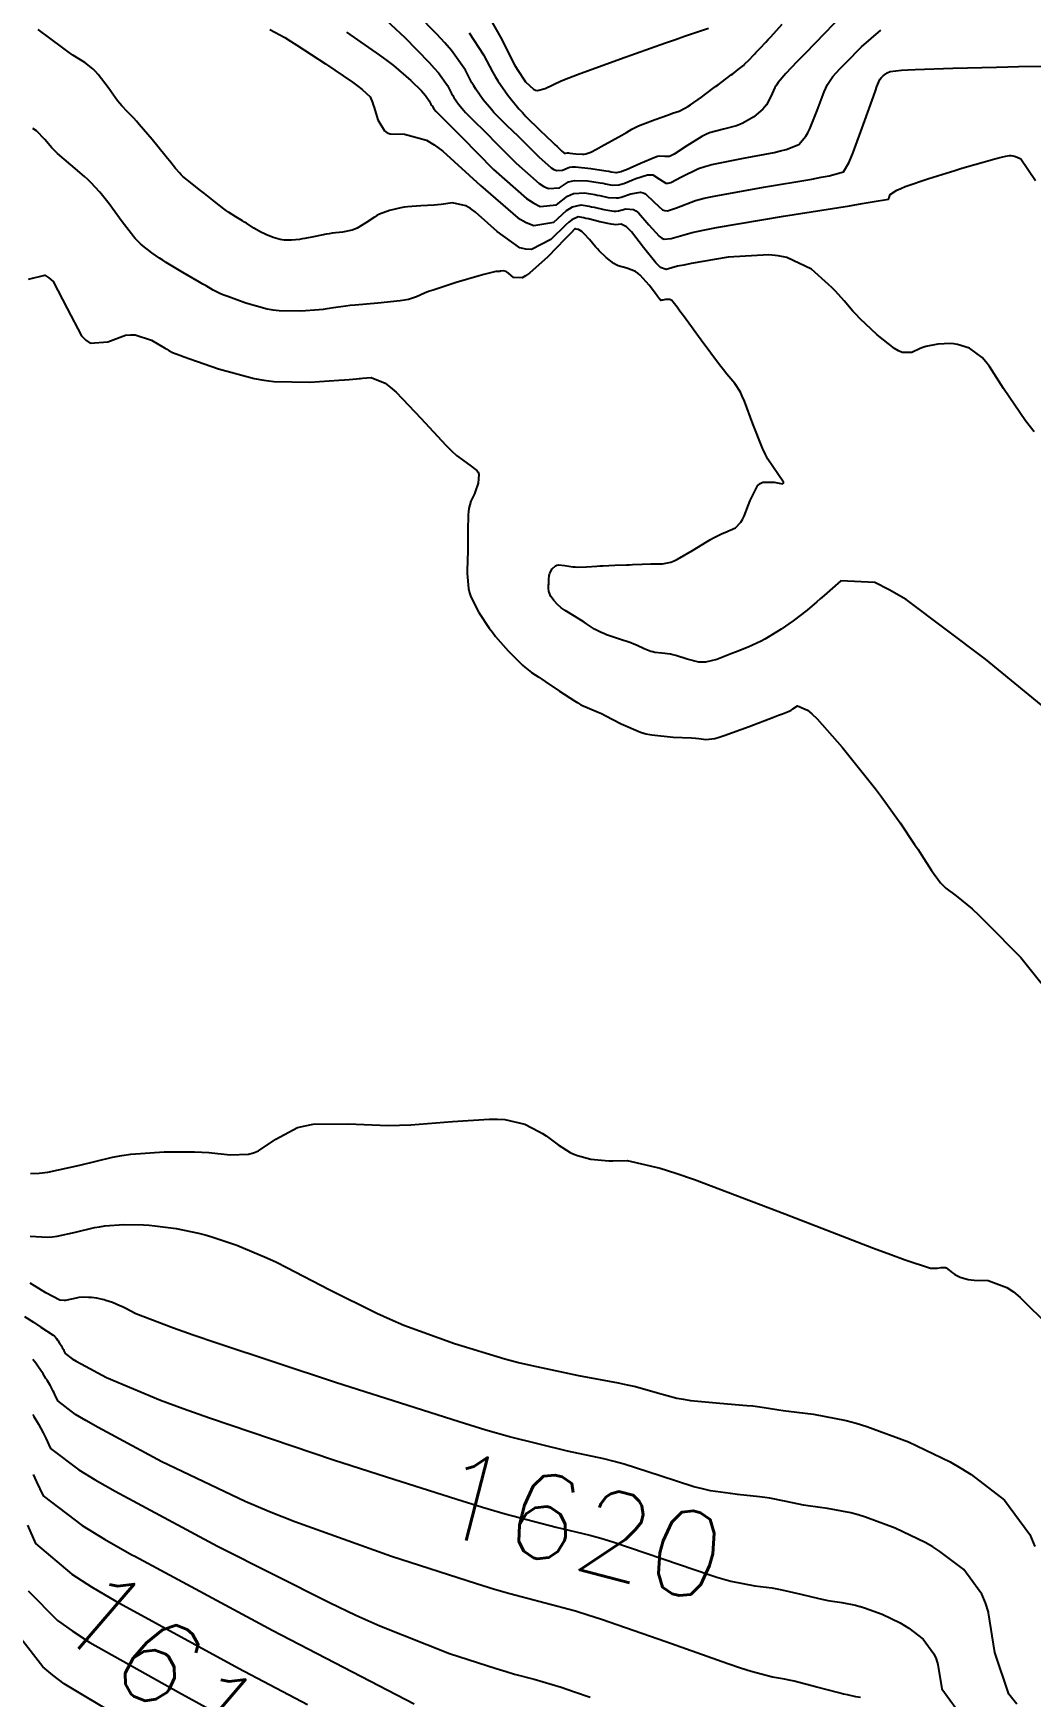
# Model space of a CAD drawing. Header units: metres. Extents: x 837117 to 838479, y 1189012 to 1191015.
# Drawn here: x 837618.4 to 837662.7, y 1189123.3 to 1189197.3 of the extents above; entities that cross this region are included whole.
import ezdxf

# ---------------------------------------------------------------- set-up
doc = ezdxf.new("R2010")
doc.units = ezdxf.units.M
doc.header["$LTSCALE"] = 0.3
doc.layers.add('COTAS 10', color=1, linetype='Continuous')
doc.layers.add('COTAS INT', color=252, linetype='Continuous')
doc.styles.get("Standard").update_dxf_attribs({"font": 'simplex.shx'})

msp = doc.modelspace()

# ---------------------------------------------------------------- linework, layer by layer
at = {"layer": 'COTAS 10'}
for points in [[(837654.305, 1189198.08), (837653.502, 1189197.254), (837652.654, 1189196.381), (837652.459, 1189196.18), (837652.282, 1189195.996), (837651.784, 1189195.476), (837651.449, 1189195.073), (837651.373, 1189194.963), (837651.305, 1189194.853), (837651.12, 1189194.461), (837650.922, 1189194.085), (837650.845, 1189193.986), (837650.759, 1189193.888), (837650.367, 1189193.55), (837649.884, 1189193.269), (837649.74, 1189193.207), (837649.592, 1189193.152), (837649.019, 1189193.011), (837648.403, 1189192.838), (837648.228, 1189192.763), (837648.05, 1189192.675), (837647.388, 1189192.262), (837646.826, 1189191.89), (837646.712, 1189191.829), (837646.615, 1189191.786), (837646.413, 1189191.785), (837646.196, 1189191.81), (837646.089, 1189191.784), (837645.962, 1189191.744), (837645.335, 1189191.482), (837644.709, 1189191.201), (837644.582, 1189191.15), (837644.475, 1189191.109), (837644.258, 1189191.057), (837644.033, 1189191.099), (837643.921, 1189191.118), (837643.787, 1189191.14), (837643.127, 1189191.247), (837642.448, 1189191.312), (837642.302, 1189191.309), (837642.176, 1189191.296), (837641.874, 1189191.171), (837641.603, 1189191.148), (837641.497, 1189191.199), (837641.377, 1189191.275), (837640.829, 1189191.76), (837640.222, 1189192.37), (837640.064, 1189192.526), (837639.911, 1189192.676), (837639.395, 1189193.17), (837638.939, 1189193.624), (837638.823, 1189193.748), (837638.711, 1189193.872), (837638.345, 1189194.314), (837638.02, 1189194.783), (837637.934, 1189194.923), (837637.85, 1189195.068), (837637.561, 1189195.631), (837636.936, 1189196.504), (837636.64, 1189196.845), (837636.291, 1189197.228), (837634.585, 1189198.97)], [(837664.272, 1189166.469), (837660.655, 1189169.447), (837657.127, 1189172.099), (837656.381, 1189172.54), (837655.735, 1189172.855), (837654.233, 1189172.935), (837653.485, 1189172.282), (837653.314, 1189172.134), (837653.159, 1189172), (837652.731, 1189171.637), (837652.358, 1189171.343), (837652.237, 1189171.253), (837652.109, 1189171.159), (837651.584, 1189170.788), (837651.009, 1189170.424), (837650.85, 1189170.335), (837650.69, 1189170.25), (837650.111, 1189169.985), (837649.546, 1189169.76), (837649.395, 1189169.7), (837649.246, 1189169.642), (837648.728, 1189169.441), (837648.218, 1189169.324), (837648.074, 1189169.32), (837647.93, 1189169.326), (837647.398, 1189169.45), (837646.9, 1189169.613), (837646.776, 1189169.645), (837646.658, 1189169.671), (837646.285, 1189169.716), (837645.962, 1189169.752), (837645.876, 1189169.772), (837645.792, 1189169.796), (837645.502, 1189169.919), (837645.157, 1189170.078), (837645.038, 1189170.125), (837644.909, 1189170.173), (837644.36, 1189170.356), (837643.823, 1189170.539), (837643.702, 1189170.587), (837643.592, 1189170.634), (837643.295, 1189170.792), (837643.024, 1189170.971), (837642.931, 1189171.03), (837642.829, 1189171.093), (837642.397, 1189171.357), (837641.985, 1189171.617), (837641.896, 1189171.677), (837641.817, 1189171.733), (837641.626, 1189171.893), (837641.511, 1189172.025), (837641.482, 1189172.062), (837641.453, 1189172.101), (837641.356, 1189172.243), (837641.285, 1189172.386), (837641.272, 1189172.425), (837641.262, 1189172.464), (837641.249, 1189172.602), (837641.255, 1189172.744), (837641.256, 1189172.786), (837641.256, 1189172.829), (837641.257, 1189172.994), (837641.279, 1189173.17), (837641.293, 1189173.221), (837641.311, 1189173.272), (837641.406, 1189173.464), (837641.565, 1189173.607), (837641.624, 1189173.627), (837641.689, 1189173.639), (837641.976, 1189173.614), (837642.324, 1189173.558), (837642.427, 1189173.55), (837642.533, 1189173.546), (837642.939, 1189173.559), (837643.39, 1189173.591), (837643.524, 1189173.599), (837643.661, 1189173.606), (837644.189, 1189173.627), (837644.713, 1189173.645), (837644.848, 1189173.651), (837644.978, 1189173.656), (837645.413, 1189173.675), (837645.796, 1189173.689), (837645.894, 1189173.69), (837645.989, 1189173.691), (837646.303, 1189173.686), (837646.685, 1189173.77), (837646.823, 1189173.828), (837646.975, 1189173.9), (837647.637, 1189174.283), (837648.293, 1189174.688), (837648.44, 1189174.774), (837648.572, 1189174.849), (837648.926, 1189175.026), (837649.178, 1189175.129), (837649.246, 1189175.157), (837649.313, 1189175.185), (837649.551, 1189175.288), (837649.793, 1189175.537), (837649.862, 1189175.658), (837649.933, 1189175.802), (837650.197, 1189176.508), (837650.528, 1189177.151), (837650.64, 1189177.255), (837650.761, 1189177.326), (837651.272, 1189177.315), (837651.643, 1189177.238), (837651.676, 1189177.268), (837651.678, 1189177.32), (837651.431, 1189177.693), (837650.99, 1189178.347), (837650.869, 1189178.577), (837650.749, 1189178.827), (837650.323, 1189179.907), (837649.944, 1189180.922), (837649.854, 1189181.133), (837649.77, 1189181.312), (837649.521, 1189181.704), (837649.166, 1189182.117), (837649.015, 1189182.309), (837648.842, 1189182.535), (837648.028, 1189183.635), (837647.241, 1189184.707), (837647.086, 1189184.917), (837646.957, 1189185.088), (837646.717, 1189185.391), (837646.635, 1189185.43), (837646.607, 1189185.436), (837646.576, 1189185.439), (837646.443, 1189185.43), (837646.321, 1189185.41), (837646.276, 1189185.401), (837646.238, 1189185.39), (837646.152, 1189185.49), (837646.102, 1189185.556), (837646.04, 1189185.638), (837645.719, 1189186.073), (837645.325, 1189186.52), (837645.217, 1189186.61), (837645.109, 1189186.685), (837644.721, 1189186.834), (837644.347, 1189186.937), (837644.248, 1189186.983), (837644.151, 1189187.037), (837643.813, 1189187.295), (837643.5, 1189187.605), (837643.418, 1189187.691), (837643.338, 1189187.778), (837643.063, 1189188.095), (837642.829, 1189188.357), (837642.774, 1189188.409), (837642.724, 1189188.453), (837642.577, 1189188.54), (837642.481, 1189188.564), (837642.462, 1189188.568), (837642.447, 1189188.572), (837642.422, 1189188.578), (837642.235, 1189188.388), (837642.118, 1189188.267), (837641.973, 1189188.118), (837641.214, 1189187.335), (837640.406, 1189186.6), (837640.23, 1189186.482), (837640.076, 1189186.4), (837639.691, 1189186.413), (837639.47, 1189186.611), (837639.419, 1189186.647), (837639.371, 1189186.675), (837639.234, 1189186.707), (837639.117, 1189186.69), (837639.083, 1189186.686), (837639.047, 1189186.683), (837638.91, 1189186.676), (837638.553, 1189186.598), (837638.379, 1189186.551), (837638.172, 1189186.492), (837637.151, 1189186.186), (837636.129, 1189185.857), (837635.921, 1189185.784), (837635.746, 1189185.719), (837635.384, 1189185.549), (837635.029, 1189185.434), (837634.859, 1189185.404), (837634.657, 1189185.374), (837633.668, 1189185.273), (837632.656, 1189185.184), (837632.44, 1189185.162), (837632.253, 1189185.141), (837631.807, 1189185.074), (837631.408, 1189185.014), (837631.248, 1189184.997), (837631.068, 1189184.98), (837630.243, 1189184.918), (837629.283, 1189184.933), (837629.019, 1189184.965), (837628.754, 1189185.009), (837627.803, 1189185.268), (837627.004, 1189185.562), (837626.836, 1189185.628), (837626.69, 1189185.687), (837626.357, 1189185.847), (837626.04, 1189186.04), (837625.904, 1189186.12), (837625.749, 1189186.212), (837625.015, 1189186.641), (837624.275, 1189187.081), (837624.115, 1189187.18), (837623.975, 1189187.269), (837623.631, 1189187.507), (837623.423, 1189187.673), (837623.368, 1189187.717), (837623.314, 1189187.759), (837623.131, 1189187.904), (837622.9, 1189188.139), (837622.816, 1189188.239), (837622.725, 1189188.353), (837622.323, 1189188.89), (837621.892, 1189189.477), (837621.781, 1189189.623), (837621.674, 1189189.763), (837621.318, 1189190.208), (837620.921, 1189190.636), (837620.787, 1189190.764), (837620.643, 1189190.898), (837620.038, 1189191.416), (837619.452, 1189191.922), (837619.32, 1189192.048), (837619.2, 1189192.168), (837618.879, 1189192.55), (837618.507, 1189192.924), (837618.357, 1189193.039)], [(837617.979, 1189140.246), (837618.379, 1189139.986), (837618.703, 1189139.775), (837619.253, 1189139.415), (837619.313, 1189139.367), (837619.329, 1189139.352), (837619.344, 1189139.336), (837619.396, 1189139.271), (837619.446, 1189139.2), (837619.46, 1189139.18), (837619.474, 1189139.159), (837619.524, 1189139.083), (837619.575, 1189139.004), (837619.603, 1189138.958), (837619.654, 1189138.872), (837619.705, 1189138.778), (837619.719, 1189138.75), (837619.733, 1189138.721), (837619.784, 1189138.607), (837620.097, 1189138.368), (837620.277, 1189138.26), (837620.496, 1189138.134), (837621.624, 1189137.528), (837624.014, 1189136.528), (837625.029, 1189136.153), (837626.199, 1189135.737), (837631.699, 1189133.881), (837634.055, 1189133.125), (837637.171, 1189132.124), (837638.323, 1189131.77), (837639.317, 1189131.474), (837641.593, 1189130.882), (837643.078, 1189130.533), (837643.574, 1189130.39), (837644.106, 1189130.227), (837646.332, 1189129.47), (837648.458, 1189128.745), (837648.729, 1189128.662), (837648.926, 1189128.602), (837649.343, 1189128.485), (837650.414, 1189128.27), (837651.172, 1189128.184), (837651.391, 1189128.147), (837651.614, 1189128.105), (837652.451, 1189127.909), (837653.255, 1189127.71), (837653.457, 1189127.667), (837653.649, 1189127.629), (837654.27, 1189127.534), (837654.887, 1189127.416), (837655.078, 1189127.364), (837655.101, 1189127.357), (837655.277, 1189127.303), (837656.065, 1189127.012), (837656.857, 1189126.632), (837657.058, 1189126.515), (837657.251, 1189126.392), (837657.881, 1189125.909), (837658.36, 1189125.257), (837658.457, 1189125.028), (837658.539, 1189124.779), (837658.708, 1189123.706), (837659.702, 1189122.343)], [(837618.148, 1189128.052), (837619.438, 1189126.736), (837620.096, 1189126.27), (837620.884, 1189125.76), (837624.817, 1189123.552), (837628.653, 1189121.443)]]:
    msp.add_lwpolyline(points, dxfattribs=at)
at = {"layer": 'COTAS INT'}
for points in [[(837633.628, 1189198.231), (837634.864, 1189197.072), (837635.948, 1189195.965), (837636.17, 1189195.721), (837636.358, 1189195.504), (837636.756, 1189194.95), (837636.939, 1189194.592), (837636.993, 1189194.5), (837637.048, 1189194.41), (837637.254, 1189194.112), (837637.487, 1189193.831), (837637.558, 1189193.752), (837637.631, 1189193.673), (837637.922, 1189193.385), (837638.4, 1189192.918), (837638.592, 1189192.726), (837638.811, 1189192.506), (837639.816, 1189191.489), (837640.826, 1189190.596), (837641.047, 1189190.455), (837641.243, 1189190.361), (837641.742, 1189190.404), (837642.135, 1189190.66), (837642.266, 1189190.701), (837642.405, 1189190.727), (837642.986, 1189190.713), (837643.543, 1189190.621), (837643.668, 1189190.598), (837643.779, 1189190.578), (837644.076, 1189190.515), (837644.365, 1189190.527), (837644.472, 1189190.554), (837644.591, 1189190.591), (837645.119, 1189190.808), (837645.649, 1189190.975), (837645.77, 1189190.98), (837645.879, 1189190.968), (837646.177, 1189190.776), (837646.464, 1189190.606), (837646.565, 1189190.608), (837646.677, 1189190.63), (837647.158, 1189190.887), (837647.91, 1189191.255), (837648.193, 1189191.347), (837648.507, 1189191.435), (837649.909, 1189191.72), (837651.264, 1189191.97), (837651.55, 1189192.037), (837651.796, 1189192.102), (837652.358, 1189192.33), (837652.671, 1189192.696), (837652.76, 1189192.848), (837652.85, 1189193.023), (837653.18, 1189193.841), (837653.491, 1189194.658), (837653.568, 1189194.832), (837653.641, 1189194.984), (837653.871, 1189195.347), (837654.191, 1189195.68), (837654.32, 1189195.814), (837654.467, 1189195.965), (837655.143, 1189196.66), (837656.002, 1189197.397)], [(837637.732, 1189197.288), (837638.367, 1189196.313), (837638.761, 1189195.545), (837638.876, 1189195.347), (837638.993, 1189195.155), (837639.437, 1189194.516), (837639.936, 1189193.912), (837640.088, 1189193.744), (837640.246, 1189193.574), (837640.869, 1189192.955), (837641.422, 1189192.434), (837641.536, 1189192.326), (837641.633, 1189192.233), (837641.843, 1189192.03), (837641.928, 1189191.954), (837641.947, 1189191.942), (837641.963, 1189191.934), (837642.006, 1189191.938), (837642.092, 1189191.951), (837642.137, 1189191.949), (837642.19, 1189191.945), (837642.458, 1189191.909), (837642.758, 1189191.888), (837642.832, 1189191.894), (837642.902, 1189191.904), (837643.121, 1189191.979), (837643.381, 1189192.122), (837643.476, 1189192.174), (837643.581, 1189192.231), (837644.048, 1189192.483), (837644.51, 1189192.738), (837644.613, 1189192.796), (837644.706, 1189192.85), (837644.951, 1189193.001), (837645.215, 1189193.139), (837645.319, 1189193.184), (837645.437, 1189193.233), (837645.978, 1189193.436), (837646.526, 1189193.629), (837646.649, 1189193.672), (837646.759, 1189193.71), (837647.054, 1189193.81), (837647.335, 1189193.947), (837647.436, 1189194.009), (837647.549, 1189194.081), (837648.042, 1189194.429), (837648.547, 1189194.805), (837648.667, 1189194.895), (837648.778, 1189194.978), (837649.109, 1189195.228), (837649.364, 1189195.421), (837649.426, 1189195.468), (837649.486, 1189195.513), (837649.675, 1189195.652), (837649.851, 1189195.793), (837649.902, 1189195.839), (837649.954, 1189195.887), (837650.154, 1189196.087), (837650.355, 1189196.298), (837650.408, 1189196.354), (837650.461, 1189196.409), (837650.643, 1189196.598), (837650.901, 1189196.873), (837651.001, 1189196.982), (837651.113, 1189197.105), (837651.622, 1189197.672)], [(837638.62, 1189197.983), (837639.172, 1189196.995), (837639.626, 1189196.081), (837639.743, 1189195.868), (837639.855, 1189195.672), (837640.229, 1189195.107), (837640.575, 1189194.786), (837640.669, 1189194.744), (837640.763, 1189194.722), (837641.1, 1189194.813), (837641.816, 1189195.152), (837642.15, 1189195.287), (837642.542, 1189195.439), (837644.446, 1189196.135), (837646.437, 1189196.837), (837646.883, 1189196.992), (837647.284, 1189197.131), (837648.353, 1189197.493)], [(837662.814, 1189179.553), (837662.426, 1189180.047), (837661.45, 1189181.484), (837660.831, 1189182.465), (837660.667, 1189182.673), (837660.506, 1189182.852), (837659.948, 1189183.269), (837659.404, 1189183.44), (837659.251, 1189183.465), (837659.096, 1189183.48), (837658.53, 1189183.454), (837658.005, 1189183.342), (837657.876, 1189183.304), (837657.755, 1189183.262), (837657.38, 1189183.085), (837656.945, 1189183.084), (837656.786, 1189183.154), (837656.61, 1189183.255), (837655.838, 1189183.87), (837655.078, 1189184.595), (837654.911, 1189184.765), (837654.762, 1189184.921), (837654.378, 1189185.369), (837653.996, 1189185.804), (837653.848, 1189185.951), (837653.681, 1189186.109), (837652.927, 1189186.776), (837651.828, 1189187.309), (837651.444, 1189187.383), (837651.027, 1189187.424), (837649.231, 1189187.31), (837647.578, 1189187.03), (837647.251, 1189186.967), (837646.979, 1189186.911), (837646.468, 1189186.764), (837646.227, 1189186.852), (837646.126, 1189186.944), (837646.01, 1189187.066), (837645.468, 1189187.75), (837644.926, 1189188.442), (837644.811, 1189188.568), (837644.71, 1189188.666), (837644.47, 1189188.784), (837644.239, 1189188.76), (837644.144, 1189188.768), (837644.035, 1189188.782), (837643.529, 1189188.889), (837643.019, 1189189.014), (837642.908, 1189189.04), (837642.81, 1189189.062), (837642.563, 1189189.112), (837642.278, 1189188.973), (837642.155, 1189188.876), (837642.014, 1189188.754), (837641.346, 1189188.102), (837640.499, 1189187.659), (837640.244, 1189187.669), (837639.982, 1189187.735), (837638.962, 1189188.455), (837638.004, 1189189.315), (837637.781, 1189189.472), (837637.575, 1189189.592), (837636.98, 1189189.732), (837636.475, 1189189.655), (837636.325, 1189189.639), (837636.171, 1189189.625), (837635.578, 1189189.594), (837634.987, 1189189.553), (837634.835, 1189189.533), (837634.687, 1189189.509), (837634.191, 1189189.391), (837633.746, 1189189.22), (837633.63, 1189189.162), (837633.517, 1189189.101), (837633.135, 1189188.842), (837632.756, 1189188.605), (837632.645, 1189188.556), (837632.532, 1189188.515), (837632.099, 1189188.43), (837631.639, 1189188.379), (837631.508, 1189188.359), (837631.376, 1189188.337), (837630.886, 1189188.24), (837630.421, 1189188.145), (837630.304, 1189188.125), (837630.193, 1189188.108), (837629.836, 1189188.069), (837629.514, 1189188.074), (837629.425, 1189188.085), (837629.336, 1189188.099), (837629.017, 1189188.186), (837628.693, 1189188.32), (837628.601, 1189188.365), (837628.509, 1189188.413), (837628.167, 1189188.612), (837627.832, 1189188.822), (837627.744, 1189188.877), (837627.658, 1189188.929), (837627.362, 1189189.105), (837627.044, 1189189.31), (837626.943, 1189189.381), (837626.838, 1189189.458), (837626.412, 1189189.786), (837625.968, 1189190.14), (837625.852, 1189190.233), (837625.737, 1189190.324), (837625.346, 1189190.632), (837625.017, 1189190.908), (837624.942, 1189190.977), (837624.873, 1189191.044), (837624.685, 1189191.261), (837624.44, 1189191.578), (837624.336, 1189191.707), (837624.216, 1189191.855), (837623.651, 1189192.541), (837623.076, 1189193.219), (837622.95, 1189193.362), (837622.837, 1189193.486), (837622.548, 1189193.772), (837622.297, 1189194.035), (837622.208, 1189194.144), (837622.111, 1189194.269), (837621.692, 1189194.851), (837621.245, 1189195.438), (837621.13, 1189195.566), (837621.02, 1189195.679), (837620.655, 1189195.962), (837620.131, 1189196.3), (837619.92, 1189196.447), (837619.681, 1189196.617), (837618.58, 1189197.427)], [(837628.868, 1189197.429), (837629.534, 1189197.072), (837629.788, 1189196.919), (837630.071, 1189196.743), (837631.348, 1189195.913), (837632.548, 1189195.092), (837632.784, 1189194.92), (837632.978, 1189194.774), (837633.333, 1189194.448), (837633.434, 1189194.189), (837633.469, 1189194.084), (837633.507, 1189193.965), (837633.669, 1189193.416), (837633.961, 1189192.928), (837634.081, 1189192.848), (837634.218, 1189192.791), (837634.853, 1189192.781), (837635.825, 1189192.519), (837636.174, 1189192.302), (837636.558, 1189192.023), (837638.233, 1189190.496), (837639.888, 1189189.07), (837640.259, 1189188.855), (837640.591, 1189188.717), (837641.478, 1189188.869), (837642.054, 1189189.389), (837642.192, 1189189.484), (837642.32, 1189189.558), (837642.704, 1189189.645), (837643.054, 1189189.581), (837643.161, 1189189.559), (837643.273, 1189189.535), (837643.711, 1189189.431), (837644.145, 1189189.364), (837644.253, 1189189.363), (837644.357, 1189189.37), (837644.686, 1189189.459), (837645.023, 1189189.436), (837645.13, 1189189.372), (837645.244, 1189189.284), (837645.705, 1189188.759), (837646.162, 1189188.246), (837646.273, 1189188.165), (837646.377, 1189188.111), (837646.698, 1189188.139), (837647.632, 1189188.414), (837648.122, 1189188.517), (837648.714, 1189188.63), (837651.688, 1189189.137), (837654.61, 1189189.605), (837655.169, 1189189.695), (837655.619, 1189189.769), (837656.341, 1189189.89), (837656.362, 1189189.927), (837656.371, 1189189.948), (837656.38, 1189189.973), (837656.426, 1189190.098), (837656.721, 1189190.3), (837656.888, 1189190.374), (837657.091, 1189190.455), (837658.135, 1189190.811), (837659.287, 1189191.17), (837659.559, 1189191.253), (837659.811, 1189191.329), (837660.548, 1189191.544), (837661.07, 1189191.688), (837661.186, 1189191.719), (837661.288, 1189191.745), (837661.554, 1189191.809), (837661.716, 1189191.834), (837661.753, 1189191.836), (837661.787, 1189191.837), (837661.883, 1189191.823), (837661.98, 1189191.786), (837662.015, 1189191.772), (837662.054, 1189191.755), (837662.225, 1189191.682), (837662.869, 1189190.726)], [(837632.273, 1189197.313), (837633.741, 1189196.3), (837634.069, 1189196.059), (837634.363, 1189195.836), (837635.142, 1189195.174), (837635.605, 1189194.701), (837635.7, 1189194.597), (837635.78, 1189194.505), (837635.95, 1189194.268), (837636.029, 1189194.115), (837636.051, 1189194.076), (837636.075, 1189194.038), (837636.163, 1189193.91), (837636.262, 1189193.79), (837636.293, 1189193.757), (837636.324, 1189193.723), (837636.448, 1189193.6), (837636.889, 1189193.159), (837637.121, 1189192.925), (837637.4, 1189192.643), (837638.803, 1189191.219), (837640.275, 1189189.917), (837640.597, 1189189.712), (837640.883, 1189189.574), (837641.61, 1189189.636), (837642.095, 1189190.025), (837642.229, 1189190.092), (837642.363, 1189190.142), (837642.845, 1189190.179), (837643.299, 1189190.101), (837643.414, 1189190.079), (837643.526, 1189190.056), (837643.893, 1189189.973), (837644.255, 1189189.946), (837644.363, 1189189.959), (837644.474, 1189189.98), (837644.903, 1189190.133), (837645.336, 1189190.205), (837645.45, 1189190.176), (837645.561, 1189190.126), (837645.941, 1189189.767), (837646.313, 1189189.426), (837646.419, 1189189.386), (837646.527, 1189189.371), (837646.928, 1189189.513), (837647.771, 1189189.834), (837648.158, 1189189.932), (837648.61, 1189190.033), (837650.798, 1189190.428), (837652.937, 1189190.788), (837653.359, 1189190.866), (837653.707, 1189190.935), (837654.35, 1189191.11), (837654.584, 1189191.503), (837654.674, 1189191.711), (837654.777, 1189191.961), (837655.24, 1189193.22), (837655.677, 1189194.462), (837655.762, 1189194.702), (837655.832, 1189194.896), (837655.958, 1189195.218), (837655.997, 1189195.259), (837656.013, 1189195.275), (837656.031, 1189195.294), (837656.114, 1189195.379), (837656.22, 1189195.47), (837656.252, 1189195.492), (837656.285, 1189195.512), (837656.416, 1189195.574), (837656.929, 1189195.627), (837657.203, 1189195.642), (837657.534, 1189195.657), (837659.208, 1189195.713), (837661.144, 1189195.762), (837661.642, 1189195.773), (837662.122, 1189195.783), (837663.716, 1189195.809)], [(837618.153, 1189186.336), (837618.877, 1189186.511), (837619.066, 1189186.404), (837619.25, 1189186.23), (837619.875, 1189185.042), (837620.511, 1189183.824), (837620.703, 1189183.632), (837620.902, 1189183.502), (837621.674, 1189183.557), (837622.469, 1189183.849), (837622.682, 1189183.87), (837622.891, 1189183.864), (837623.619, 1189183.623), (837624.192, 1189183.29), (837624.303, 1189183.225), (837624.393, 1189183.172), (837624.547, 1189183.082), (837624.872, 1189182.962), (837625.07, 1189182.891), (837625.315, 1189182.803), (837626.589, 1189182.349), (837628.173, 1189181.919), (837628.613, 1189181.845), (837629.053, 1189181.792), (837630.65, 1189181.767), (837631.943, 1189181.852), (837632.192, 1189181.869), (837632.394, 1189181.883), (837632.729, 1189181.908), (837632.842, 1189181.92), (837632.905, 1189181.926), (837632.981, 1189181.933), (837633.367, 1189181.965), (837633.995, 1189181.712), (837634.224, 1189181.539), (837634.476, 1189181.321), (837635.586, 1189180.163), (837636.687, 1189178.962), (837636.934, 1189178.716), (837637.156, 1189178.509), (837637.75, 1189178.075), (837638.07, 1189177.839), (837638.119, 1189177.756), (837638.151, 1189177.666), (837638.126, 1189177.275), (837637.994, 1189176.884), (837637.959, 1189176.793), (837637.924, 1189176.709), (837637.805, 1189176.469), (837637.713, 1189176.152), (837637.697, 1189176.02), (837637.683, 1189175.868), (837637.666, 1189175.162), (837637.665, 1189174.365), (837637.662, 1189174.156), (837637.658, 1189173.953), (837637.632, 1189173.262), (837637.691, 1189172.595), (837637.74, 1189172.408), (837637.803, 1189172.218), (837638.15, 1189171.523), (837638.617, 1189170.834), (837638.757, 1189170.649), (837638.9, 1189170.466), (837639.456, 1189169.829), (837639.97, 1189169.302), (837640.088, 1189169.189), (837640.195, 1189169.091), (837640.493, 1189168.859), (837640.824, 1189168.647), (837640.952, 1189168.563), (837641.095, 1189168.467), (837641.742, 1189168.027), (837642.401, 1189167.597), (837642.551, 1189167.508), (837642.687, 1189167.431), (837643.063, 1189167.259), (837643.453, 1189167.101), (837643.598, 1189167.032), (837643.759, 1189166.953), (837644.476, 1189166.577), (837645.33, 1189166.214), (837645.577, 1189166.143), (837645.829, 1189166.085), (837646.779, 1189165.981), (837647.6, 1189165.952), (837647.77, 1189165.941), (837647.916, 1189165.929), (837648.239, 1189165.877), (837648.631, 1189165.929), (837648.822, 1189165.983), (837649.048, 1189166.055), (837650.158, 1189166.458), (837651.246, 1189166.877), (837651.459, 1189166.959), (837651.632, 1189167.026), (837651.937, 1189167.144), (837652.025, 1189167.193), (837652.062, 1189167.216), (837652.104, 1189167.243), (837652.302, 1189167.376), (837652.747, 1189167.193), (837652.945, 1189167.022), (837653.176, 1189166.797), (837654.281, 1189165.547), (837655.479, 1189164.062), (837655.768, 1189163.689), (837656.039, 1189163.333), (837656.863, 1189162.183), (837657.506, 1189161.224), (837657.662, 1189160.989), (837657.808, 1189160.766), (837658.258, 1189160.068), (837658.661, 1189159.521), (837658.777, 1189159.394), (837658.896, 1189159.277), (837659.343, 1189158.939), (837660.065, 1189158.353), (837660.357, 1189158.08), (837660.689, 1189157.758), (837662.22, 1189156.193), (837664.068, 1189153.889)], [(837618.246, 1189146.595), (837618.628, 1189146.62), (837619.013, 1189146.664), (837620.437, 1189146.975), (837621.892, 1189147.327), (837622.297, 1189147.397), (837622.703, 1189147.455), (837624.175, 1189147.562), (837625.524, 1189147.56), (837625.852, 1189147.548), (837626.161, 1189147.532), (837627.111, 1189147.432), (837627.922, 1189147.458), (837628.143, 1189147.521), (837628.363, 1189147.608), (837629.142, 1189148.123), (837630.102, 1189148.636), (837630.436, 1189148.723), (837630.799, 1189148.784), (837632.355, 1189148.806), (837634.127, 1189148.737), (837634.627, 1189148.743), (837635.131, 1189148.759), (837636.982, 1189148.906), (837638.617, 1189149.019), (837638.984, 1189149.015), (837639.315, 1189148.995), (837640.2, 1189148.792), (837640.818, 1189148.467), (837640.98, 1189148.369), (837641.139, 1189148.269), (837641.678, 1189147.88), (837642.214, 1189147.533), (837642.369, 1189147.459), (837642.529, 1189147.395), (837643.131, 1189147.243), (837643.759, 1189147.178), (837643.933, 1189147.169), (837644.109, 1189147.164), (837644.746, 1189147.179), (837646.209, 1189146.84), (837646.905, 1189146.613), (837647.727, 1189146.327), (837651.746, 1189144.812), (837655.682, 1189143.288), (837656.452, 1189142.997), (837657.083, 1189142.763), (837658.207, 1189142.388), (837658.414, 1189142.391), (837658.467, 1189142.394), (837658.518, 1189142.399), (837658.687, 1189142.425), (837658.836, 1189142.428), (837658.874, 1189142.417), (837658.911, 1189142.402), (837659.034, 1189142.308), (837659.18, 1189142.183), (837659.232, 1189142.148), (837659.288, 1189142.114), (837659.531, 1189141.989), (837659.887, 1189141.89), (837660.015, 1189141.872), (837660.155, 1189141.858), (837660.766, 1189141.84), (837661.605, 1189141.533), (837661.889, 1189141.336), (837662.196, 1189141.092), (837663.491, 1189139.807)], [(837618.227, 1189143.813), (837618.996, 1189143.777), (837619.214, 1189143.791), (837619.435, 1189143.816), (837620.25, 1189143.994), (837621.083, 1189144.196), (837621.315, 1189144.236), (837621.548, 1189144.269), (837622.391, 1189144.331), (837623.261, 1189144.314), (837623.51, 1189144.297), (837623.763, 1189144.276), (837624.707, 1189144.155), (837625.711, 1189143.948), (837626.002, 1189143.872), (837626.298, 1189143.789), (837627.414, 1189143.419), (837628.744, 1189142.858), (837629.175, 1189142.654), (837629.633, 1189142.429), (837631.514, 1189141.439), (837633.619, 1189140.386), (837634.218, 1189140.12), (837634.824, 1189139.865), (837637.071, 1189139.04), (837639.311, 1189138.366), (837639.913, 1189138.207), (837640.506, 1189138.06), (837642.58, 1189137.63), (837644.347, 1189137.296), (837644.746, 1189137.21), (837645.106, 1189137.127), (837646.083, 1189136.848), (837646.947, 1189136.619), (837647.237, 1189136.566), (837647.548, 1189136.519), (837648.851, 1189136.387), (837650.062, 1189136.293), (837650.315, 1189136.269), (837650.531, 1189136.246), (837651.015, 1189136.172), (837651.474, 1189136.09), (837651.675, 1189136.062), (837651.909, 1189136.031), (837653.018, 1189135.902), (837654.466, 1189135.626), (837654.913, 1189135.503), (837655.38, 1189135.361), (837657.231, 1189134.678), (837659.089, 1189133.785), (837659.56, 1189133.511), (837660.013, 1189133.224), (837661.492, 1189132.089), (837662.615, 1189130.559), (837662.843, 1189130.023)], [(837662.047, 1189123.016), (837661.695, 1189123.466), (837661.071, 1189125.313), (837660.791, 1189127.084), (837660.787, 1189127.108), (837660.65, 1189127.525), (837660.487, 1189127.908), (837659.686, 1189128.999), (837658.632, 1189129.808), (837658.309, 1189130.013), (837657.973, 1189130.209), (837656.648, 1189130.845), (837655.328, 1189131.332), (837654.996, 1189131.434), (837654.677, 1189131.521), (837653.644, 1189131.718), (837652.779, 1189131.83), (837652.566, 1189131.864), (837652.365, 1189131.9), (837651.733, 1189132.041), (837651.072, 1189132.176), (837650.853, 1189132.208), (837650.617, 1189132.238), (837649.633, 1189132.328), (837649.324, 1189132.373), (837648.445, 1189132.502), (837648.081, 1189132.584), (837647.702, 1189132.682), (837646.208, 1189133.159), (837644.606, 1189133.677), (837644.16, 1189133.8), (837643.712, 1189133.915), (837642.086, 1189134.256), (837639.514, 1189134.897), (837638.47, 1189135.201), (837637.282, 1189135.56), (837635.326, 1189136.184), (837631.794, 1189137.31), (837626.524, 1189139.06), (837625.473, 1189139.419), (837624.6, 1189139.723), (837622.921, 1189140.365), (837622.444, 1189140.616), (837622.328, 1189140.673), (837622.219, 1189140.725), (837621.881, 1189140.867), (837621.598, 1189140.961), (837621.523, 1189140.983), (837621.449, 1189141.002), (837621.194, 1189141.054), (837620.955, 1189141.085), (837620.891, 1189141.09), (837620.827, 1189141.094), (837620.607, 1189141.099), (837620.393, 1189141.083), (837620.334, 1189141.075), (837620.275, 1189141.065), (837620.063, 1189141.013), (837619.857, 1189140.968), (837619.801, 1189140.962), (837619.745, 1189140.958), (837619.55, 1189140.968), (837618.934, 1189141.29), (837618.613, 1189141.483), (837618.228, 1189141.722)], [(837655.098, 1189123.311), (837654.896, 1189123.349), (837654.52, 1189123.427), (837654.347, 1189123.469), (837654.145, 1189123.52), (837653.169, 1189123.777), (837652.155, 1189124.035), (837651.929, 1189124.086), (837651.727, 1189124.129), (837651.196, 1189124.212), (837650.24, 1189124.468), (837649.771, 1189124.621), (837649.213, 1189124.808), (837646.456, 1189125.781), (837643.606, 1189126.777), (837642.988, 1189126.98), (837642.444, 1189127.152), (837641.099, 1189127.508), (837639.529, 1189127.916), (837638.843, 1189128.121), (837638.048, 1189128.365), (837634.273, 1189129.577), (837629.982, 1189131.116), (837628.862, 1189131.567), (837627.772, 1189132.028), (837624.084, 1189133.782), (837621.248, 1189135.308), (837620.696, 1189135.625), (837620.245, 1189135.896), (837619.457, 1189136.496), (837619.328, 1189136.782), (837619.292, 1189136.856), (837619.257, 1189136.927), (837619.129, 1189137.164), (837619.001, 1189137.38), (837618.966, 1189137.438), (837618.931, 1189137.495), (837618.803, 1189137.695), (837618.677, 1189137.885), (837618.607, 1189137.987), (837618.482, 1189138.167), (837618.35, 1189138.329)], [(837618.343, 1189135.895), (837618.399, 1189135.802), (837618.604, 1189135.456), (837618.809, 1189135.076), (837618.866, 1189134.961), (837618.923, 1189134.843), (837619.13, 1189134.385), (837620.392, 1189133.424), (837621.115, 1189132.989), (837622, 1189132.481), (837626.544, 1189130.037), (837631.53, 1189127.529), (837632.694, 1189126.98), (837633.765, 1189126.496), (837636.847, 1189125.273), (837638.926, 1189124.605), (837639.363, 1189124.471), (837639.74, 1189124.358), (837640.605, 1189124.133), (837641.809, 1189123.77), (837642.401, 1189123.57), (837643.105, 1189123.327)], [(837618.362, 1189133.224), (837618.44, 1189133.067), (837618.518, 1189132.905), (837618.802, 1189132.274), (837620.54, 1189130.952), (837621.534, 1189130.353), (837622.752, 1189129.654), (837622.872, 1189129.59), (837629.004, 1189126.291), (837635.289, 1189123.029)], [(837618.114, 1189130.966), (837618.475, 1189130.163), (837620.077, 1189128.798), (837620.96, 1189128.236), (837622.032, 1189127.596), (837627.487, 1189124.62), (837630.548, 1189122.997)], [(837622.146, 1189122.483), (837619.737, 1189123.924), (837619.233, 1189124.303), (837618.799, 1189124.674), (837617.821, 1189125.941)]]:
    msp.add_lwpolyline(points, dxfattribs=at)

# ---------------------------------------------------------------- texts
at = {"layer": 'COTAS 10', "char_height": 3.8, "attachment_point": 7}
for s, insert, rotation in [('1620', (837635.856, 1189130.748), 345.45123), ('1610', (837619.014, 1189126.642), 319.34322)]:
    msp.add_mtext(s, dxfattribs=dict(at, insert=insert, rotation=rotation))

doc.saveas('drawing.dxf')
